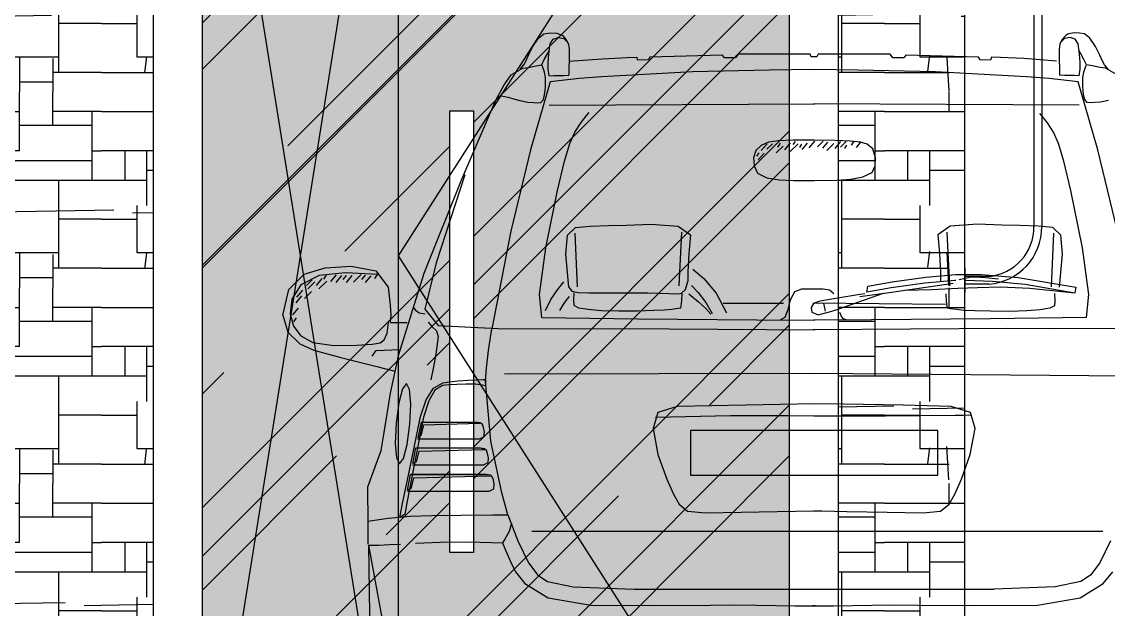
# Model space of a CAD drawing. Header units: millimetres. Extents: x -178 to 521, y -135 to 750.
# Drawn here: x 0.638 to 2.859, y 736.544 to 737.744 of the extents above; entities that cross this region are included whole.
import ezdxf

# ---------------------------------------------------------------- set-up
doc = ezdxf.new("R2010")
doc.units = ezdxf.units.MM
doc.header["$LTSCALE"] = 20
doc.header["$MEASUREMENT"] = 0
doc.linetypes.add('HIDDEN2', pattern=[0.1875, 0.125, -0.0625])
doc.layers.get('0').update_dxf_attribs({"linetype": 'CONTINUOUS'})
for name, color, linetype in [('alfa_145_colori', 7, 'CONTINUOUS'), ('COTA', 7, 'CONTINUOUS'), ('V2', 11, 'CONTINUOUS')]:
    doc.layers.add(name, color=color, linetype=linetype)

# ---------------------------------------------------------------- blocks, each defined once
blk = doc.blocks.new('Austin Mini arrière')
at = {"color": 250, "linetype": 'Continuous', "flags": 128}
for points in [[(0.1176778735336814, -28.82869577823472), (0.1289281590022586, -28.82006065732158)], [(0.1289281590022586, -28.82006065732158), (0.1413565380087096, -28.8180650074773)], [(0.1413565380087096, -28.8180650074773), (0.1551889810743763, -28.81818180124397)], [(0.1551889810743763, -28.81818180124397), (0.1669115195527286, -28.82321916670999)], [(0.1669115195527286, -28.82321916670999), (0.1746884602857666, -28.83178065679859)], [(1.195585217834592, -28.82321916670999), (1.187808277101555, -28.83178065679859)], [(1.197453917928884, -28.82177447871773), (1.195585217834592, -28.82321916670999)], [(1.199500347644959, -28.82058115121636), (1.197453917928884, -28.82177447871773)], [(1.201701656044394, -28.81962141123331), (1.199500347644959, -28.82058115121636)], [(1.212426369607998, -28.8177146262221), (1.201701656044394, -28.81962141123331)], [(1.223674116082735, -28.81836460886821), (1.212426369607998, -28.8177146262221)], [(1.233560961395584, -28.82006065732158), (1.223674116082735, -28.81836460886821)], [(1.244816324859572, -28.82869577823472), (1.233560961395584, -28.82006065732158)], [(0.09727959020891497, -28.86331497083434), (0.1064250490708094, -28.84553693002336)], [(0.1064250490708094, -28.84553693002336), (0.1176778735336814, -28.82869577823472)], [(0.1394827599262829, -28.85546186026768), (0.1419430457835791, -28.84022027513261)], [(0.1419430457835791, -28.84022027513261), (0.1479198392812453, -28.83060764124885)], [(0.1479198392812453, -28.83060764124885), (0.1582002287761828, -28.8275989325336)], [(0.1582002287761828, -28.8275989325336), (0.1696485558254484, -28.82904615951971)], [(0.1696485558254484, -28.82904615951971), (0.1785172642794226, -28.83799357679364)], [(0.1746884602857666, -28.83178065679859), (0.1791824808817513, -28.84104290941237)], [(0.1791824808817513, -28.84104290941237), (0.1806271688590062, -28.85170922611492)], [(1.18331679549941, -28.84104290941237), (1.181869568520584, -28.85170922611492)], [(1.187808277101555, -28.83178065679859), (1.18331679549941, -28.84104290941237)], [(1.192848181561645, -28.82904615951971), (1.183979473115174, -28.83799357679364)], [(1.204296508618414, -28.8275989325336), (1.192848181561645, -28.82904615951971)], [(1.214576898113352, -28.83060764124885), (1.204296508618414, -28.8275989325336)], [(1.220553691611018, -28.84022027513261), (1.214576898113352, -28.83060764124885)], [(1.223011438466971, -28.85546186026768), (1.220553691611018, -28.84022027513261)], [(1.256071688316284, -28.84553693002336), (1.244816324859572, -28.82869577823472)], [(1.265217147185682, -28.86331497083434), (1.256071688316284, -28.84553693002336)], [(0.09196547431973734, -28.87538789059018), (0.09727959020891497, -28.86331497083434)], [(0.1297482542879482, -28.87214305536254), (0.1368980633280774, -28.85905707673551)], [(0.1368980633280774, -28.85905707673551), (0.1405339037289526, -28.85276798689206)], [(0.1375277340150536, -28.87933856631589), (0.1384239991418657, -28.86859354078588)], [(0.1384239991418657, -28.86859354078588), (0.1394827599262829, -28.85546186026768)], [(0.1806271688590062, -28.85170922611492), (0.1803529574374227, -28.8705434887092)], [(0.2480628678062988, -28.87067297744552), (0.2989163924305434, -28.86818476265485)], [(0.2989163924305434, -28.86818476265485), (0.3188424227528106, -28.86753224101467)], [(0.3209523273401249, -28.87385941578232), (0.3188424227528106, -28.86753224101467)], [(0.3452124215948391, -28.86753224101467), (0.3420539121986952, -28.87281081096621)], [(0.4939721204293495, -28.86331497083434), (0.3452124215948391, -28.86753224101467)], [(0.4982020855793383, -28.86859354078588), (0.4939721204293495, -28.86331497083434)], [(0.5203522752469656, -28.86859354078588), (0.4982020855793383, -28.86859354078588)], [(0.5256308452060114, -28.86120506624702), (0.5203522752469656, -28.86859354078588)], [(0.6733317832558772, -28.86120506624702), (0.5256308452060114, -28.86120506624702)], [(0.6754416878354608, -28.86648363621335), (0.6733317832558772, -28.86120506624702)], [(0.6870474325621547, -28.86648363621335), (0.6754416878354608, -28.86648363621335)], [(0.689164954131444, -28.86120506624702), (0.6870474325621547, -28.86648363621335)], [(0.8368658921813097, -28.86120506624702), (0.689164954131444, -28.86120506624702)], [(0.8421444621401282, -28.86859354078588), (0.8368658921813097, -28.86120506624702)], [(0.8642971908015955, -28.86859354078588), (0.8421444621401282, -28.86859354078588)], [(0.8685144609821567, -28.86331497083434), (0.8642971908015955, -28.86859354078588)], [(1.017276698810507, -28.86753224101467), (0.8685144609821567, -28.86331497083434)], [(1.020445364182239, -28.87281081096621), (1.017276698810507, -28.86753224101467)], [(1.043654314634283, -28.86753224101467), (1.041546949041036, -28.87385941578232)], [(1.061988395285185, -28.86813144376693), (1.043654314634283, -28.86753224101467)], [(1.109891608084796, -28.87052571575141), (1.061988395285185, -28.86813144376693)], [(1.181869568520584, -28.85170922611492), (1.182141240963107, -28.8705434887092)], [(1.225591057077269, -28.85905707673551), (1.221955216676394, -28.85276798689206)], [(1.22406258226964, -28.86859354078588), (1.223011438466971, -28.85546186026768)], [(1.2249664643782, -28.87933856631589), (1.22406258226964, -28.86859354078588)], [(1.232745944105078, -28.87214305536254), (1.225591057077269, -28.85905707673551)], [(1.270531263067584, -28.87538789059018), (1.265217147185682, -28.86331497083434)], [(0.06220845655887963, -28.90355041968537), (0.08558498066394016, -28.89024354849512)], [(0.08039527552317516, -28.8918024912452), (0.08782437398007126, -28.88324100115661)], [(0.08558498066394016, -28.89024354849512), (0.0967133943856755, -28.88828598358982)], [(0.08782437398007126, -28.88324100115661), (0.09196547431973734, -28.87538789059018)], [(0.0967133943856755, -28.88828598358982), (0.112965499397875, -28.88530266484391)], [(0.112965499397875, -28.88530266484391), (0.1247083498278574, -28.88335779490849)], [(0.1247083498278574, -28.88335779490849), (0.1297482542879482, -28.87214305536254)], [(0.1253735664376894, -28.88484310678901), (0.1247083498278574, -28.88335779490849)], [(0.1272092596034202, -28.88961387783043), (0.1253735664376894, -28.88484310678901)], [(0.1299869197869032, -28.89812966601285), (0.1272092596034202, -28.88961387783043)], [(0.1375658189317495, -28.89195990891513), (0.1375277340150536, -28.87933856631589)], [(0.1394827599262829, -28.90551814055171), (0.1375658189317495, -28.89195990891513)], [(0.1796572728928698, -28.87580936370587), (0.2480628678062988, -28.87067297744552)], [(0.1803529574374227, -28.8705434887092), (0.1798426195036757, -28.89336143398027)], [(0.3420539121986952, -28.87281081096621), (0.3209523273401249, -28.87385941578232)], [(1.041546949041036, -28.87385941578232), (1.020445364182239, -28.87281081096621)], [(1.176712870308608, -28.87560878312384), (1.109891608084796, -28.87052571575141)], [(1.182141240963107, -28.8705434887092), (1.182649039895511, -28.89336143398027)], [(1.223013977468314, -28.90551814055171), (1.224930918455344, -28.89195990891513)], [(1.224930918455344, -28.89195990891513), (1.2249664643782, -28.87933856631589)], [(1.232509817600418, -28.89812966601285), (1.235287477791404, -28.88961387783043)], [(1.237788387559236, -28.88335779490849), (1.232745944105078, -28.87214305536254)], [(1.235287477791404, -28.88961387783043), (1.237123170949404, -28.88484310678901)], [(1.237123170949404, -28.88484310678901), (1.237788387559236, -28.88335779490849)], [(1.249523621007471, -28.88530266484391), (1.237788387559236, -28.88335779490849)], [(1.265773187018327, -28.88828598358982), (1.249523621007471, -28.88530266484391)], [(1.276901600747339, -28.89024354849512), (1.265773187018327, -28.88828598358982)], [(1.274674902400863, -28.88324100115661), (1.270531263067584, -28.87538789059018)], [(1.282101461863919, -28.8918024912452), (1.274674902400863, -28.88324100115661)], [(1.300283202840307, -28.90355041968537), (1.276901600747339, -28.89024354849512)], [(0.04795707937158689, -28.92429654526377), (0.06220845655887963, -28.90355041968537)], [(0.1319368677102251, -28.90883406762482), (0.1299869197869032, -28.89812966601285)], [(0.1322517030500752, -28.91907129420015), (0.1319368677102251, -28.90883406762482)], [(0.1394827599262829, -28.90551814055171), (0.1494051511692636, -28.90524392913012)], [(0.1494051511692636, -28.90524392913012), (0.168940176311013, -28.90473359119615)], [(0.2009873672743527, -28.91129943147003), (0.1595662079187026, -28.91590770682383)], [(0.168940176311013, -28.90473359119615), (0.1795684080820923, -28.90445937977456)], [(0.1798426195036757, -28.89336143398027), (0.1795684080820923, -28.90445937977456)], [(0.2470904328385917, -28.90762804513879), (0.2009873672743527, -28.91129943147003)], [(0.4323913432401572, -28.89723340087876), (0.2470904328385917, -28.90762804513879)], [(0.5893240659763581, -28.89410535943257), (0.4323913432401572, -28.89723340087876)], [(0.6796691139993403, -28.89285363505537), (0.5893240659763581, -28.89410535943257)], [(0.7708317183066686, -28.89410535943257), (0.6796691139993403, -28.89285363505537)], [(0.9292802208808428, -28.89723340087876), (0.7708317183066686, -28.89410535943257)], [(1.115396148572687, -28.90762804513879), (0.9292802208808428, -28.89723340087876)], [(1.161506831118674, -28.91129943147003), (1.115396148572687, -28.90762804513879)], [(1.202930529475895, -28.91590770682383), (1.161506831118674, -28.91129943147003)], [(1.182649039895511, -28.89336143398027), (1.182920712323254, -28.90445937977456)], [(1.193548944094333, -28.90473359119615), (1.182920712323254, -28.90445937977456)], [(1.213086508229923, -28.90524392913012), (1.193548944094333, -28.90473359119615)], [(1.223013977468314, -28.90551814055171), (1.213086508229923, -28.90524392913012)], [(1.230245034337246, -28.91907129420015), (1.230554791688961, -28.90883406762482)], [(1.230554791688961, -28.90883406762482), (1.232509817600418, -28.89812966601285)], [(0.03080617024623855, -28.95562773973843), (0.04795707937158689, -28.92429654526377)], [(0.1415926645135972, -28.918172490087), (0.1278770152070923, -28.96460562496959)], [(0.1303753859810843, -28.94416417871044), (0.1317032801994049, -28.93544780994598)], [(0.1317032801994049, -28.93544780994598), (0.1320968243739902, -28.92766833023389)], [(0.1320968243739902, -28.92766833023389), (0.1322517030500752, -28.91907129420015)], [(0.1595662079187026, -28.91590770682383), (0.1415926645135972, -28.918172490087)], [(1.220904072873724, -28.918172490087), (1.202930529475895, -28.91590770682383)], [(1.234619722187505, -28.96460562496959), (1.220904072873724, -28.918172490087)], [(1.230399913013104, -28.92766833023389), (1.230245034337246, -28.91907129420015)], [(1.230790918193849, -28.93544780994598), (1.230399913013104, -28.92766833023389)], [(1.232116273418102, -28.94416417871044), (1.230790918193849, -28.93544780994598)], [(-0.03890192893847022, -29.11670156279907), (0.03080617024623855, -28.95562773973843)], [(0.04136077117026282, -28.94666254950671), (0.04878479163925142, -28.94756389259915)], [(0.04878479163925142, -28.94756389259915), (0.05503579656600444, -28.94893241074301)], [(0.05503579656600444, -28.94893241074301), (0.0645722606161474, -28.95193858046441)], [(0.0645722606161474, -28.95193858046441), (0.07977068283160982, -28.95600097195411)], [(0.07977068283160982, -28.95600097195411), (0.09614465957587193, -28.95912647442101)], [(0.09614465957587193, -28.95912647442101), (0.1078265741436883, -28.96037565980437)], [(0.1229132805878965, -28.96038073779228), (0.1278770152070923, -28.95404848503672)], [(0.1278770152070923, -28.95404848503672), (0.1303753859810843, -28.94416417871044)], [(1.234619722187505, -28.95404848503672), (1.232116273418102, -28.94416417871044)], [(1.239583456806701, -28.96038073779228), (1.234619722187505, -28.95404848503672)], [(1.266346999823314, -28.95912647442101), (1.254662546261658, -28.96037565980437)], [(1.28272097657508, -28.95600097195411), (1.266346999823314, -28.95912647442101)], [(0.1278770152070923, -28.96460562496959), (0.1012251879467261, -29.05705296059814)], [(0.1078265741436883, -28.96037565980437), (0.1156035148767263, -28.96108150033247)], [(0.1156035148767263, -28.96108150033247), (0.1229132805878965, -28.96038073779228)], [(0.1394827599262829, -28.96565422975591), (0.6828276233877535, -28.96265567703126)], [(0.2164904688465743, -28.98617438482775), (0.2214999053642135, -28.98016712341742)], [(1.223013977468314, -28.96565422975591), (0.6796691139993403, -28.96265567703126)], [(1.261271549440368, -29.05705296059814), (1.234619722187505, -28.96460562496959)], [(1.246890683516527, -28.96108150033247), (1.239583456806701, -28.96038073779228)], [(1.254662546261658, -28.96037565980437), (1.246890683516527, -28.96108150033247)], [(0.1922329135857002, -29.0205117490088), (0.2049786669260687, -29.0011442975203)], [(0.2049786669260687, -29.0011442975203), (0.2164904688465743, -28.98617438482775)], [(1.147123426200993, -28.98790597922626), (1.142504994864099, -28.98250807651421)], [(1.157909075649501, -29.0017511172543), (1.147123426200993, -28.98790597922626)], [(1.170263823801394, -29.0205117490088), (1.157909075649501, -29.0017511172543)], [(0.1817595604907059, -29.04368769253183), (0.1922329135857002, -29.0205117490088)], [(1.180737176896388, -29.04368769253183), (1.170263823801394, -29.0205117490088)], [(0.1710551588860074, -29.07998769960609), (0.1817595604907059, -29.04368769253183)], [(0.5732293786413596, -29.04768914816664), (0.5620146391029142, -29.05823867110276)], [(0.5848859032546319, -29.04421326444431), (0.5731811377413454, -29.05822851512694)], [(0.5881942133384985, -29.04135435641702), (0.5732293786413596, -29.04768914816664)], [(0.5961818906293832, -29.04417264052627), (0.5846167698209559, -29.05554733673598)], [(0.6082776613309182, -29.03838627163459), (0.5881942133384985, -29.04135435641702)], [(0.6119871325715724, -29.04323321249485), (0.6065079820304948, -29.05144939930115)], [(0.6384434572300837, -29.03729196492732), (0.6082776613309182, -29.03838627163459)], [(0.6323473309794156, -29.04247405307883), (0.6206425654661292, -29.05647914778542)], [(0.6484318623383718, -29.04417264052627), (0.6325275996023141, -29.05990679060774)], [(0.6424652248240239, -29.03943487642114), (0.6380169061264827, -29.04619114131602)], [(0.6810376321357001, -29.03713454725739), (0.6384434572300837, -29.03729196492732)], [(0.6554394876795744, -29.04490133199984), (0.6509911689897638, -29.051660135859)], [(0.6671442532003642, -29.04323321249485), (0.6558685777845188, -29.05579869721187)], [(0.6821776407491473, -29.03875442586236), (0.6704627192527699, -29.052769676545)], [(0.7241319889919726, -29.03749508448841), (0.6810376321357001, -29.03713454725739)], [(0.6997119380734933, -29.03900578632347), (0.6881569732406536, -29.05039063852401)], [(0.7086771283199926, -29.040803394565), (0.6985820854358611, -29.05362785674011)], [(0.721323860866038, -29.04387303915014), (0.707138497536322, -29.05789844580836)], [(0.7351283749905964, -29.03975478977846), (0.7234210704761939, -29.05377004046109)], [(0.7552676808650052, -29.03879504976562), (0.7241319889919726, -29.03749508448841)], [(0.7464116673884167, -29.03971416584541), (0.734856702555577, -29.05109901804595)], [(0.7476811647306807, -29.0469528397111), (0.7432252290588952, -29.05370910457641)], [(0.7759909555199886, -29.04135435641702), (0.7552676808650052, -29.03879504976562)], [(0.7622169093303786, -29.038774737829), (0.7567479147726193, -29.0469909246353)], [(0.7755313974800959, -29.04182407044773), (0.767233962837496, -29.05173884470123)], [(0.7895339531855701, -29.04532280513031), (0.7759909555199886, -29.04135435641702)], [(0.801462150241365, -29.05458759673793), (0.7895339531855701, -29.04532280513031)], [(1.191441578501086, -29.07998769960609), (1.180737176896388, -29.04368769253183)], [(0.1012251879467261, -29.05705296059814), (0.06097704414081484, -29.22312606420083)], [(0.5620146391029142, -29.05823867110276), (0.5575967883403212, -29.07301054220711)], [(0.5679228797414329, -29.06299420816545), (0.563464405068304, -29.06975301202461)], [(0.5788304009220031, -29.06335474539647), (0.5671230964148766, -29.07736999607887)], [(0.597621500618958, -29.05142908734952), (0.5817172378904036, -29.06716323743099)], [(0.6177938134221552, -29.04903989333793), (0.6036084500999426, -29.06305514403535)], [(0.806588380518166, -29.07301054220711), (0.801462150241365, -29.05458759673793)], [(1.301519693246279, -29.22312606420083), (1.261271549440368, -29.05705296059814)], [(0.1563670746045194, -29.1397353226309), (0.1710551588860074, -29.07998769960609)], [(0.5575967883403212, -29.07301054220711), (0.5584118056383307, -29.08965873038046)], [(0.5584118056383307, -29.08965873038046), (0.5651477585445139, -29.10409799317263)], [(0.7995985281420293, -29.10300368645035), (0.8059714048083482, -29.08927788118304)], [(0.8059714048083482, -29.08927788118304), (0.806588380518166, -29.07301054220711)], [(1.206129662782574, -29.1397353226309), (1.191441578501086, -29.07998769960609)], [(-0.03248842835411203, -29.10755864293124), (-0.0912636164114371, -29.28730677195195)], [(0.5651477585445139, -29.10409799317263), (0.5842460765991166, -29.11371570505908)], [(0.5842460765991166, -29.11371570505908), (0.6103672539590992, -29.11800914508804)], [(0.7559989113324139, -29.1169122993867), (0.7806880956920725, -29.11222531519066)], [(0.7806880956920725, -29.11222531519066), (0.7995985281420293, -29.10300368645035)], [(-0.1161127574348608, -29.30872319215787), (-0.03890192893847022, -29.11670156279907)], [(0.6103672539590992, -29.11800914508804), (0.6397104155860109, -29.11935735126549)], [(0.6397104155860109, -29.11935735126549), (0.6810376321357001, -29.11943352109888)], [(0.6810376321357001, -29.11943352109888), (0.7274529940457217, -29.11897396305899)], [(0.7274529940457217, -29.11897396305899), (0.7559989113324139, -29.1169122993867)], [(0.1326833321488596, -29.25696578541779), (0.1563670746045194, -29.1397353226309)], [(1.229813405238234, -29.25696578541779), (1.206129662782574, -29.1397353226309)], [(0.06097704414081484, -29.22312606420083), (0.02236909089877948, -29.42249300518615)], [(0.1773087027993245, -29.23074812627279), (0.1932916743703448, -29.21570458272568)], [(0.1932916743703448, -29.21570458272568), (0.2231832588479268, -29.21269079602253)], [(0.2231832588479268, -29.21269079602253), (0.2608111601405074, -29.21132227790845)], [(0.2608111601405074, -29.21132227790845), (0.297740837886737, -29.21042601277414)], [(0.297740837886737, -29.21042601277414), (0.3473629500926894, -29.20882136811811)], [(0.3473629500926894, -29.20882136811811), (0.4035559805531523, -29.21237596068268)], [(0.4035559805531523, -29.21237596068268), (0.4285676172416846, -29.23046883684829)], [(0.4099466301920405, -29.22520042285778), (0.4043481468977337, -29.33435688254436)], [(0.9589356788462613, -29.21237596068268), (0.9339291201529125, -29.23046883684829)], [(0.952550107202784, -29.22520042285778), (0.9581384345135451, -29.33435688254436)], [(1.015126170312657, -29.20882136811811), (0.9589356788462613, -29.21237596068268)], [(1.064755899500357, -29.21042601277414), (1.015126170312657, -29.20882136811811)], [(1.101680499258906, -29.21132227790845), (1.064755899500357, -29.21042601277414)], [(1.1393109395451, -29.21269079602253), (1.101680499258906, -29.21132227790845)], [(1.169205063016749, -29.21570458272568), (1.1393109395451, -29.21269079602253)], [(1.185188034580266, -29.23074812627279), (1.169205063016749, -29.21570458272568)], [(0.1737515712481912, -29.269937509272), (0.1773087027993245, -29.23074812627279)], [(0.1919028442748516, -29.22672128066866), (0.1970214575701323, -29.33655819094379)], [(0.4285676172416846, -29.23046883684829), (0.4251222014395228, -29.2683633325732)], [(0.9339291201529125, -29.23046883684829), (0.9373694579596634, -29.2683633325732)], [(1.170583737136427, -29.22672128066866), (1.165477818811029, -29.33655819094379)], [(1.188742627152338, -29.269937509272), (1.185188034580266, -29.23074812627279)], [(0.1195516516158808, -29.35239136180435), (0.1326833321488596, -29.25696578541779)], [(0.1795684080820923, -29.33702790494449), (0.1737515712481912, -29.269937509272)], [(0.4251222014395228, -29.2683633325732), (0.4229183540535235, -29.30568655450902)], [(0.9373694579596634, -29.2683633325732), (0.9395783833335702, -29.30568655450902)], [(1.182920712323254, -29.33702790494449), (1.188742627152338, -29.269937509272)], [(1.242942546777373, -29.35239136180435), (1.229813405238234, -29.25696578541779)], [(-0.0912636164114371, -29.28730677195195), (-0.1143963970223592, -29.38218392548056)], [(-0.3924264714555772, -29.34170219417088), (-0.3610876600066728, -29.31090926659358)], [(-0.3306349577085381, -29.31348634618776), (-0.367645883291301, -29.33280809577009)], [(-0.3610876600066728, -29.31090926659358), (-0.318026310086692, -29.29746275070598)], [(-0.2765797607764977, -29.30792086982974), (-0.3306349577085381, -29.31348634618776)], [(-0.3160357382526069, -29.31251645021389), (-0.3215047328103662, -29.32073263704997)], [(-0.318026310086692, -29.29746275070598), (-0.265001944998188, -29.29414174565973)], [(-0.295665383853942, -29.31175729081288), (-0.3073701493747318, -29.32577254149528)], [(-0.284689309821955, -29.31355743804825), (-0.2963940753350141, -29.32755999374599)], [(-0.2752239376172962, -29.31320705676326), (-0.2823991366042389, -29.32167206506661)], [(-0.2097788105115921, -29.31133581769718), (-0.2765797607764977, -29.30792086982974)], [(-0.2636080369147873, -29.31351681412998), (-0.2753128024280738, -29.32752190883657)], [(-0.265001944998188, -29.29414174565973), (-0.2143236110091618, -29.30394988213739)], [(-0.2446950654707631, -29.31106668426351), (-0.2605993282068209, -29.32680083432997)], [(-0.2362275181883557, -29.31285667550806), (-0.2440958627262386, -29.32132422280547)], [(-0.2246116174785708, -29.31384688344833), (-0.2363189219932007, -29.32785959512212)], [(-0.2121781604917157, -29.31115808806062), (-0.2176547720312225, -29.31937427486714)], [(-0.2143236110091618, -29.30394988213739), (-0.189317052315813, -29.33755601583603)], [(-0.1675350168686816, -29.47472266493601), (-0.1161127574348608, -29.30872319215787)], [(0.4229183540535235, -29.30568655450902), (0.4232915862692028, -29.3254221602253)], [(0.4331174957196584, -29.30049177135807), (0.4560420787668011, -29.31928541006387)], [(0.9092043898703981, -29.31674387638505), (0.9703636939363935, -29.31159733414889)], [(0.9395783833335702, -29.30568655450902), (0.9392076901119584, -29.3254221602253)], [(0.9703636939363935, -29.31159733414889), (1.023245875326426, -29.31133073970928)], [(1.023245875326426, -29.31133073970928), (1.098263012412405, -29.31751065278281)], [(-0.367645883291301, -29.33280809577009), (-0.3860434388134433, -29.36198622274533)], [(-0.3448152430503466, -29.32234235966435), (-0.3563803638587739, -29.33371705588907)], [(-0.3395976089611974, -29.32652154492048), (-0.3537804332968459, -29.34054441258486)], [(-0.3250034674931737, -29.31961294037337), (-0.3367082330064601, -29.33362819105578)], [(-0.3151064661895031, -29.32507177895532), (-0.3310208849013758, -29.34080592905157)], [(0.1564864073577485, -29.34263146622648), (0.1697120306966884, -29.3265317008963)], [(0.4186401480032931, -29.34230647491104), (0.4232915862692028, -29.3254221602253)], [(0.4305175651577304, -29.33376783576814), (0.4444541070051731, -29.34832389232675)], [(0.4560420787668011, -29.31928541006387), (0.480865829843184, -29.34943089401891)], [(0.7889956863179908, -29.34713310381944), (0.7909151662990883, -29.33494846829963)], [(0.7909151662990883, -29.33494846829963), (0.8406210653279107, -29.32640729017767)], [(0.9188576476797028, -29.33652518399249), (0.8296957711822746, -29.34927093735492)], [(0.907297604859183, -29.32892851188986), (0.8387092023287881, -29.33859446466154)], [(0.8406210653279107, -29.32640729017767), (0.9092043898703981, -29.31674387638505)], [(0.9684645259146567, -29.3237819696687), (0.907297604859183, -29.32892851188986)], [(0.9655954619188254, -29.32987047891534), (0.9188576476797028, -29.33652518399249)], [(0.9691576714653696, -29.32376419669613), (0.9684645259146567, -29.3237819696687)], [(0.9698609729918974, -29.32375150171147), (0.9691576714653696, -29.32376419669613)], [(0.9705744305017436, -29.32374134573566), (0.9698609729918974, -29.32375150171147)], [(1.002822202047115, -29.31666516754258), (0.9774220991791811, -29.3222128709278)], [(1.046122217473327, -29.32571922260736), (0.9915769945664454, -29.32395208230828)], [(1.011025693891257, -29.31704347774617), (1.002822202047115, -29.31666516754258)], [(1.031533153985707, -29.31832313108676), (1.011025693891257, -29.31704347774617)], [(1.058190059226478, -29.32073263704997), (1.031533153985707, -29.31832313108676)], [(1.112783523040877, -29.33211241123281), (1.046122217473327, -29.32571922260736)], [(1.098263012412405, -29.31751065278281), (1.216046976037648, -29.33755601583603)], [(1.214137652025089, -29.34974065135584), (1.112783523040877, -29.33211241123281)], [(-0.4045425541162455, -29.39453359566683), (-0.3924264714555772, -29.34170219417088)], [(-0.3665769665310687, -29.3552198019042), (-0.3782817320441278, -29.36923505258683)], [(-0.364797131254603, -29.34353534834254), (-0.3765018967678895, -29.35754806003111)], [(-0.3464351216628199, -29.34634347646097), (-0.3606179459909651, -29.36035872714361)], [(-0.189317052315813, -29.33755601583603), (-0.1855568011738011, -29.37395758269822)], [(0.1247083498278574, -29.39928151573277), (0.1195516516158808, -29.35239136180435)], [(0.1432404720669513, -29.36219949829702), (0.1564864073577485, -29.34263146622648)], [(0.1745792835083524, -29.36461408223336), (0.1812873074811581, -29.35648929923919)], [(0.1795684080820923, -29.33702790494449), (0.1857838670784862, -29.34520092885369)], [(0.1857838670784862, -29.34520092885369), (0.1990323413631234, -29.34821217654799)], [(0.1901230089986132, -29.34865142263625), (0.1890693262018761, -29.36384984484444)], [(0.1990323413631234, -29.34821217654799), (0.2207204339967905, -29.34864126666044)], [(0.2207204339967905, -29.34864126666044), (0.3409926124202105, -29.34864126666044)], [(0.3409926124202105, -29.34864126666044), (0.4053485108065491, -29.35074101527194)], [(0.4053485108065491, -29.35074101527194), (0.4099999490799622, -29.34933695119771)], [(0.4099999490799622, -29.34933695119771), (0.4186401480032931, -29.34230647491104)], [(0.4108632072702552, -29.3643931896997), (0.4116858415500122, -29.34970256644642)], [(0.4247895931421102, -29.3511802613602), (0.4446496095992973, -29.36729779963316)], [(0.4444541070051731, -29.34832389232675), (0.4596931531313988, -29.36824230565249)], [(0.480865829843184, -29.34943089401891), (0.5023584198902302, -29.38963587491271)], [(0.6412998262560325, -29.34689697730705), (0.6325682235203534, -29.36367719321079)], [(0.6554953455615635, -29.34150415258291), (0.6412998262560325, -29.34689697730705)], [(0.6797097379173795, -29.34112584237933), (0.6554953455615635, -29.34150415258291)], [(0.6996002223097424, -29.3412147071826), (0.6797097379173795, -29.34112584237933)], [(0.712795377706458, -29.34349218541566), (0.6996002223097424, -29.3412147071826)], [(0.7746808342596854, -29.35221109318896), (0.701179477003949, -29.36438557273273)], [(0.7214533495950821, -29.35097206378141), (0.712795377706458, -29.34349218541566)], [(0.8224139344119852, -29.35017228044735), (0.7581748297848083, -29.37292675085469)], [(0.8296957711822746, -29.34927093735492), (0.7746808342596854, -29.35727892659743)], [(0.7851084854485055, -29.35064199446306), (0.7746808342596854, -29.35221109318896)], [(0.8387092023287881, -29.33859446466154), (0.7889956863179908, -29.34713310381944)], [(0.9210030981898729, -29.3427838059085), (0.8667346257059183, -29.34407361520989)], [(0.9748297855990007, -29.34017118036918), (0.9210030981898729, -29.3427838059085)], [(0.9516309911229985, -29.36562460214027), (0.9508108958370816, -29.35093143986315)], [(1.014915433747307, -29.33841673503998), (0.9748297855990007, -29.34017118036918)], [(1.062453031312986, -29.33755601583603), (1.014915433747307, -29.33841673503998)], [(1.121807110163205, -29.33989189094491), (1.062453031312986, -29.33755601583603)], [(1.214137652025089, -29.34974065135584), (1.121807110163205, -29.33989189094491)], [(1.172373728388481, -29.349872679086), (1.173427411185218, -29.36507871827617)], [(1.216046976037648, -29.33755601583603), (1.214137652025089, -29.34974065135584)], [(1.237788387559236, -29.39928151573277), (1.242942546777373, -29.35239136180435)], [(-0.3860434388134433, -29.36198622274533), (-0.389956029622466, -29.39159597881208)], [(-0.3735033440359654, -29.37983027742889), (-0.3852081095565278, -29.39383537212071)], [(-0.1855568011738011, -29.37395758269822), (-0.1836855620852145, -29.39472402027305)], [(-0.1390576524409095, -29.37712117007477), (-0.1336622887227019, -29.38446902072515)], [(0.1320358885043209, -29.38469753022578), (0.1432404720669513, -29.36219949829702)], [(0.1615542407587203, -29.38470768621637), (0.1675234172746389, -29.3744907715779)], [(0.1675234172746389, -29.3744907715779), (0.1745792835083524, -29.36461408223336)], [(0.1890693262018761, -29.36384984484444), (0.1901255479926807, -29.37389156882564)], [(0.1901255479926807, -29.37389156882564), (0.1996188491379929, -29.37924123063767)], [(0.1996188491379929, -29.37924123063767), (0.2190777044386198, -29.3822905632564)], [(0.3900739187574676, -29.38190209709201), (0.403045642619178, -29.38010194985664)], [(0.403045642619178, -29.38010194985664), (0.4085171761782806, -29.37924123063767)], [(0.4085171761782806, -29.37924123063767), (0.4093372714566943, -29.37509759131167)], [(0.4093372714566943, -29.37509759131167), (0.4108632072702552, -29.3643931896997)], [(0.4446496095992973, -29.36729779963316), (0.4596728411722655, -29.38098298099722)], [(0.4596728411722655, -29.38098298099722), (0.4702832999782789, -29.39249478292523)], [(0.4596931531313988, -29.36824230565249), (0.4725810901702392, -29.39123544156605)], [(0.4950334202078341, -29.36973269555092), (0.6189033541079301, -29.36973269555092)], [(0.6325682235203534, -29.36367719321079), (0.6265203381696995, -29.38505806748636)], [(0.6802480047849588, -29.3709311010402), (0.6749313499092171, -29.3787105807523)], [(0.6749313499092171, -29.3787105807523), (0.6767365751322689, -29.38846793735088)], [(0.9500212684936162, -29.37292167286678), (0.6786103532146956, -29.36973269555092)], [(0.6907645207845565, -29.36640661250176), (0.6802480047849588, -29.3709311010402)], [(0.701179477003949, -29.36438557273273), (0.6907645207845565, -29.36640661250176)], [(0.7007021460062663, -29.37022272151826), (0.704038385023738, -29.38596702757555)], [(0.7581748297848083, -29.37292675085469), (0.7278744671614152, -29.38326553723296)], [(0.953151848941376, -29.37633662073422), (0.9516309911229985, -29.36562460214027)], [(0.9539694052329981, -29.38048026006), (0.953151848941376, -29.37633662073422)], [(0.9594409387921008, -29.38133844027011), (0.9539694052329981, -29.38048026006)], [(1.162877888256604, -29.38048026006), (1.14341903295575, -29.38352451469082)], [(1.172373728388481, -29.37512298126622), (1.162877888256604, -29.38048026006)], [(1.173427411185218, -29.36507871827617), (1.172373728388481, -29.37512298126622)], [(-0.4045425541162455, -29.39453359566683), (-0.3942240797043848, -29.42907154041491)], [(-0.389956029622466, -29.39159597881208), (-0.382770674652205, -29.41721443520483)], [(-0.3775225726356108, -29.39997212228214), (-0.3829991841753451, -29.40818830910344)], [(-0.1836855620852145, -29.39472402027305), (-0.1850972431414117, -29.40859962622854)], [(-0.1336622887227019, -29.38446902072515), (-0.1261620984128182, -29.38947084026104)], [(-0.1261620984128182, -29.38947084026104), (-0.113736258407938, -29.3918955801732)], [(-0.1143963970223592, -29.38218392548056), (-0.08735610358259116, -29.41563518051812)], [(0.1247083498278574, -29.39928151573277), (0.3209853342689133, -29.40205409792107)], [(0.2190777044386198, -29.3822905632564), (0.2462754155408096, -29.38463913334972)], [(0.2462754155408096, -29.38463913334972), (0.2819076670111702, -29.38557856139614)], [(0.2819076670111702, -29.38557856139614), (0.3205156202532056, -29.38526372605629)], [(0.3205156202532056, -29.38526372605629), (0.3530299862459163, -29.38448171568002)], [(0.3209853342689133, -29.40205409792107), (0.5639214241141293, -29.40389486908948)], [(0.3530299862459163, -29.38448171568002), (0.3747587027903467, -29.38346865680906)], [(0.3747587027903467, -29.38346865680906), (0.3900739187574676, -29.38190209709201)], [(0.6210818115468886, -29.39899714832059), (0.6127564479631804, -29.40398119489892)], [(0.6265203381696995, -29.38505806748636), (0.6210818115468886, -29.39899714832059)], [(0.6767365751322689, -29.38846793735088), (0.6892258900086166, -29.39361701858088)], [(0.6892258900086166, -29.39361701858088), (0.7202727170633683, -29.38570805013246)], [(0.7278744671614152, -29.38326553723296), (0.7202727170633683, -29.38570805013246)], [(0.737258591537044, -29.39711321426985), (0.734087387171245, -29.3889858922666)], [(0.7412143452581734, -29.40221151559099), (0.737258591537044, -29.39711321426985)], [(0.7466731838401177, -29.40398119489892), (0.7412143452581734, -29.40221151559099)], [(1.041506325130273, -29.40205409792107), (0.7985753132804678, -29.40389486908948)], [(0.972417740649222, -29.38313350950257), (0.9594409387921008, -29.38133844027011)], [(0.9877380345969744, -29.38469753022578), (0.972417740649222, -29.38313350950257)], [(1.009464212154613, -29.38571058912653), (0.9877380345969744, -29.38469753022578)], [(1.041973500152141, -29.38649259947324), (1.009464212154613, -29.38571058912653)], [(1.237788387559236, -29.39928151573277), (1.041506325130273, -29.40205409792107)], [(1.080581453393949, -29.38680743482787), (1.041973500152141, -29.38649259947324)], [(1.116221321846512, -29.38586800679646), (1.080581453393949, -29.38680743482787)], [(1.14341903295575, -29.38352451469082), (1.116221321846512, -29.38586800679646)], [(-0.382770674652205, -29.41721443520483), (-0.3682323910661705, -29.43694750194204)], [(-0.1916097645123624, -29.43136171361762), (-0.1886366017347552, -29.40929784978944)], [(-0.1851277110761327, -29.40929784978944), (-0.1504425046266658, -29.40929784978944)], [(-0.1078889536390886, -29.4086884910616), (-0.09922336476871685, -29.41836206081503)], [(-0.09922336476871685, -29.41836206081503), (-0.09067203064866014, -29.42630657520859)], [(-0.08735610358259116, -29.41563518051812), (0.0347974699050031, -29.42196235528577)], [(0.01557220211519628, -29.46652932907519), (0.02236909089877948, -29.42249300518615)], [(0.0347974699050031, -29.42196235528577), (0.2019648802301948, -29.4226656568198)], [(0.2019648802301948, -29.4226656568198), (0.2861350931675464, -29.42196235528577)], [(0.2861350931675464, -29.42196235528577), (0.6828276233877535, -29.42407225987309)], [(0.5639214241141293, -29.40389486908948), (0.6828276233877535, -29.40456008568431)], [(0.7985753132804678, -29.40389486908948), (0.6796691139993403, -29.40456008568431)], [(1.076361644219775, -29.42196235528577), (0.6796691139993403, -29.42407225987309)], [(1.160531857164402, -29.4226656568198), (1.076361644219775, -29.42196235528577)], [(1.327696728495527, -29.42196235528577), (1.160531857164402, -29.4226656568198)], [(-0.3942240797043848, -29.42907154041491), (-0.3698395747087613, -29.45282891373263)], [(-0.3682323910661705, -29.43694750194204), (-0.3431445845437917, -29.45058444242109)], [(-0.205520916420495, -29.45098052559725), (-0.1976297209221354, -29.44474729363556)], [(-0.1976297209221354, -29.44474729363556), (-0.1916097645123624, -29.43136171361762)], [(-0.08749574829495366, -29.43802657468559), (-0.09174094741639571, -29.47394319355358)], [(-0.09067203064866014, -29.42630657520859), (-0.08749574829495366, -29.43802657468559)], [(-0.3698395747087613, -29.45282891373263), (-0.3412377995325766, -29.46627542959045)], [(-0.3431445845437917, -29.45058444242109), (-0.3004717008034401, -29.45624893957275)], [(-0.3412377995325766, -29.46627542959045), (-0.2861873166871316, -29.48096859186735)], [(-0.3004717008034401, -29.45624893957275), (-0.2538151344006234, -29.45605597597269)], [(-0.2538151344006234, -29.45605597597269), (-0.2219304390948889, -29.45398669530364)], [(-0.222402692104664, -29.47841182421003), (-0.213957995767954, -29.46680607949084)], [(-0.2219304390948889, -29.45398669530364), (-0.205520916420495, -29.45098052559725)], [(-0.213957995767954, -29.46680607949084), (-0.1654251122888706, -29.46469617488874)], [(0.01158598045161519, -29.50259574863112), (0.01557220211519628, -29.46652932907519)], [(-0.2861873166871316, -29.48096859186735), (-0.2126859594316226, -29.49941946627014)], [(-0.1843406227192315, -29.55372856266486), (-0.1675350168686816, -29.47472266493601)], [(-0.09174094741639571, -29.47394319355358), (-0.09684432674022325, -29.50017100868918)], [(-0.2126859594316226, -29.49941946627014), (-0.1759213163295623, -29.50848875529842)], [(-0.09684432674022325, -29.50017100868918), (-0.1023006263283275, -29.5267314321522)], [(0.009714741363255897, -29.52905207328236), (0.01158598045161519, -29.50259574863112)], [(0.04802055424282692, -29.51442746387188), (0.6796691139993403, -29.512698408497)], [(0.6796691139993403, -29.512698408497), (1.322923418475044, -29.51852540130672)], [(-0.1517120019689298, -29.53432810423983), (-0.1598824868765529, -29.54484462025466)], [(-0.1455498618604576, -29.54613442955606), (-0.1517120019689298, -29.53432810423983)], [(-0.09654218637025558, -29.54360051284421), (-0.0774819532396247, -29.53234007140709)], [(-0.0774819532396247, -29.53234007140709), (-0.06419285503694816, -29.53035457755364)], [(-0.04929657319872938, -29.5359809897961), (-0.06631037660578265, -29.53677061715435)], [(-0.06419285503694816, -29.53035457755364), (-0.04612536883293039, -29.52875247190623)], [(-0.03016017022720341, -29.53516851149216), (-0.04929657319872938, -29.5359809897961)], [(-0.04612536883293039, -29.52875247190623), (-0.02659034369140834, -29.52752105948066)], [(-0.01125989376033765, -29.53558744561401), (-0.03016017022720341, -29.53516851149216)], [(-0.02659034369140834, -29.52752105948066), (-0.008629495263461351, -29.52663748933124)], [(0.003712557918548853, -29.53746630169162), (-0.01125989376033765, -29.53558744561401)], [(-0.008629495263461351, -29.52663748933124), (0.004514880239399943, -29.52610937843947)], [(0.004514880239399943, -29.52610937843947), (0.009615720569160047, -29.52593164880314)], [(0.009615720569160047, -29.52593164880314), (0.00980360618153675, -29.53858599833866)], [(0.02027949827059849, -29.6516956727598), (0.009714741363255897, -29.52905207328236)], [(-0.1978607694391155, -29.63414614144945), (-0.1843406227192315, -29.55372856266486)], [(-0.1598824868765529, -29.54484462025466), (-0.1676264206808025, -29.57371806785086)], [(-0.1431048099743872, -29.57592953222611), (-0.1455498618604576, -29.54613442955606)], [(-0.1117329915964671, -29.56704305082208), (-0.09654218637025558, -29.54360051284421)], [(-0.09404381559626351, -29.54789395287317), (-0.1066245342847321, -29.56931799006107)], [(-0.07867020275308612, -29.5382381560773), (-0.09404381559626351, -29.54789395287317)], [(-0.06631037660578265, -29.53677061715435), (-0.07867020275308612, -29.5382381560773)], [(0.00980360618153675, -29.53858599833866), (0.003712557918548853, -29.53746630169162)], [(-0.1676264206808025, -29.57371806785086), (-0.1732934568265261, -29.61480661892433)], [(-0.1448948012337166, -29.61737608152153), (-0.1431048099743872, -29.57592953222611)], [(-0.1231026098109975, -29.60116206146331), (-0.1117329915964671, -29.56704305082208)], [(-0.1066245342847321, -29.56931799006107), (-0.1170242565326713, -29.60253057957739)], [(0.4011287016321479, -29.58074092717079), (0.361703192098263, -29.59328863891547)], [(0.6817688626108396, -29.57547251318029), (0.4011287016321479, -29.58074092717079)], [(0.741359067958216, -29.57637131730844), (0.6817688626108396, -29.57547251318029)], [(0.8630810123472532, -29.57844059797749), (0.741359067958216, -29.57637131730844)], [(0.9613578797791309, -29.58074092717079), (0.8630810123472532, -29.57844059797749)], [(1.000785928307083, -29.59328863891547), (0.9613578797791309, -29.58074092717079)], [(-0.1444885620819729, -29.70491807941421), (-0.1231026098109975, -29.60116206146331)], [(-0.1170242565326713, -29.60253057957739), (-0.1372346542525644, -29.70412845207075)], [(0.361703192098263, -29.59328863891547), (0.3522885997951892, -29.62623209501312)], [(0.3569781229852982, -29.60248233867738), (0.5100820417278431, -29.5990800858096)], [(0.5100820417278431, -29.5990800858096), (0.6313723570251444, -29.59910801474321)], [(0.6313723570251444, -29.59910801474321), (0.6807177188081699, -29.5997427634256)], [(0.6807177188081699, -29.5997427634256), (0.7219052906529999, -29.59993572701087)], [(0.7219052906529999, -29.59993572701087), (0.8273319671250068, -29.59989510310761)], [(0.8273319671250068, -29.59989510310761), (0.9698051151101357, -29.59868400263368)], [(0.9698051151101357, -29.59868400263368), (0.9761221338944654, -29.59866876865495)], [(0.9761221338944654, -29.59866876865495), (0.9858794904857735, -29.5985722868697)], [(0.9858794904857735, -29.5985722868697), (1.000902722066245, -29.59832346538765)], [(1.010208137599408, -29.62623209501312), (1.000785928307083, -29.59328863891547)], [(-0.1732934568265261, -29.61480661892433), (-0.1750885260739903, -29.65625316821952)], [(-0.150566915367575, -29.65846717157383), (-0.1448948012337166, -29.61737608152153)], [(-0.127870841843345, -29.64482515310711), (-0.1214725752227093, -29.61308771951026)], [(-0.00927693890822745, -29.61344825674128), (-0.1224323152130307, -29.61344825674128)], [(-0.1172756170012814, -29.61920415770528), (-0.1224043862721498, -29.64038699040789)], [(-0.1214725752227093, -29.61308771951026), (-0.006247918241127692, -29.61270687029783)], [(-0.002149980813795693, -29.61578667087379), (-0.1172756170012814, -29.61920415770528)], [(-0.001230864741513571, -29.61454256344855), (-0.00927693890822745, -29.61344825674128)], [(-0.006247918241127692, -29.61270687029783), (-0.002149980813795693, -29.61578667087379)], [(0.003065114281286085, -29.61798290125553), (-0.001230864741513571, -29.61454256344855)], [(0.005487315206879728, -29.6240028576653), (0.003065114281286085, -29.61798290125553)], [(0.007518510959231506, -29.63330319523307), (0.005487315206879728, -29.6240028576653)], [(-0.2034110118256773, -29.67095394746362), (-0.1978607694391155, -29.63414614144945)], [(-0.1292799838904681, -29.64721434713347), (-0.002949764147855305, -29.64721434713347)], [(-0.1224043862721498, -29.64038699040789), (-0.127870841843345, -29.64482515310711)], [(-0.002949764147855305, -29.64721434713347), (0.006271864569940888, -29.64283712027436)], [(0.006271864569940888, -29.64283712027436), (0.007518510959231506, -29.63330319523307)], [(0.3522885997951892, -29.62623209501312), (0.3620941972790082, -29.67887053290879)], [(0.9339291201529125, -29.63033003243295), (0.4285676172416846, -29.63033003243295)], [(0.4285676172416846, -29.63033003243295), (0.4285676172416846, -29.7210660856294)], [(0.9339291201529125, -29.7210660856294), (0.9339291201529125, -29.63033003243295)], [(1.000402540108086, -29.67887053290879), (1.010208137599408, -29.62623209501312)], [(-0.1750885260739903, -29.65625316821952), (-0.1726460131819874, -29.68604319290189)], [(-0.1583133881581613, -29.6873380801912), (-0.150566915367575, -29.65846717157383)], [(-0.139136361275872, -29.69743312307533), (-0.1327482506383273, -29.6656956894637)], [(-0.0008423985471051054, -29.66620602739768), (-0.1330783199494032, -29.66620602739768)], [(-0.1327482506383273, -29.6656956894637), (0.001947956613536306, -29.66634567209481)], [(0.007414412177455532, -29.66941531668017), (-0.126842548993876, -29.67283280352645)], [(0.007211292601356334, -29.66730033411996), (-0.0008423985471051054, -29.66620602739768)], [(0.001947956613536306, -29.66634567209481), (0.007414412177455532, -29.66941531668017)], [(0.01150981061072009, -29.67073813291786), (0.007211292601356334, -29.66730033411996)], [(0.04271913333080768, -29.75736101471576), (0.02027949827059849, -29.6516956727598)], [(-0.2308397714596264, -29.74480568597433), (-0.2034110118256773, -29.67095394746362)], [(-0.1726460131819874, -29.68604319290189), (-0.1664864120673553, -29.6978545962058)], [(-0.1664864120673553, -29.6978545962058), (-0.1583133881581613, -29.6873380801912)], [(-0.126842548993876, -29.67283280352645), (-0.131958623287586, -29.69401563622905)], [(0.01393201154381707, -29.67676316731554), (0.01150981061072009, -29.67073813291786)], [(0.01596320729616885, -29.68605842686561), (0.01393201154381707, -29.67676316731554)], [(0.01471148291874336, -29.69559489091576), (0.01596320729616885, -29.68605842686561)], [(0.3620941972790082, -29.67887053290879), (0.3801210595720352, -29.72934828632329)], [(0.9823756778150585, -29.72934828632329), (1.000402540108086, -29.67887053290879)], [(-0.1598799478827129, -29.77930808482206), (-0.1444885620819729, -29.70491807941421)], [(-0.1372346542525644, -29.70412845207075), (-0.1504577385976642, -29.77458301570159)], [(-0.1397558759797572, -29.69997211777486), (0.005487315206879728, -29.69997211777486)], [(-0.131958623287586, -29.69401563622905), (-0.139136361275872, -29.69743312307533)], [(0.005487315206879728, -29.69997211777486), (0.01471148291874336, -29.69559489091576)], [(-0.1500718113973232, -29.75175237546064), (-0.1436735447839634, -29.72001494184902)], [(0.01076334617208552, -29.72001494184902), (-0.1436735447839634, -29.72001494184902)], [(-0.1436735447839634, -29.72001494184902), (0.01891098013423864, -29.72048465586472)], [(-0.1377678431395122, -29.72715205591176), (-0.1428940734165405, -29.74833488861437)], [(0.02005098874018252, -29.72305411849193), (-0.1377678431395122, -29.72715205591176)], [(0.01881195933263946, -29.72110924854151), (0.01076334617208552, -29.72001494184902)], [(0.02311301634357399, -29.72454704735442), (0.01881195933263946, -29.72110924854151)], [(0.01891098013423864, -29.72048465586472), (0.02005098874018252, -29.72305411849193)], [(0.02553775627051103, -29.73056192577629), (0.02311301634357399, -29.72454704735442)], [(0.02756895201535947, -29.73986480232311), (0.02553775627051103, -29.73056192577629)], [(0.3801210595720352, -29.72934828632329), (0.3936919861857735, -29.75978321566363)], [(0.4285676172416846, -29.7210660856294), (0.9339291201529125, -29.7210660856294)], [(0.9688022122074802, -29.75978321566363), (0.9823756778150585, -29.72934828632329)], [(-0.2307889915655448, -29.761479264117), (-0.2308397714596264, -29.74480568597433)], [(-0.1501911441505523, -29.75378103221165), (0.01709052093973362, -29.75378103221165)], [(-0.1428940734165405, -29.74833488861437), (-0.1500718113973232, -29.75175237546064)], [(0.01709052093973362, -29.75378103221165), (0.02631722763793398, -29.74940380536732)], [(0.02631722763793398, -29.74940380536732), (0.02756895201535947, -29.73986480232311)], [(0.05507642048404371, -29.80230375971469), (0.04271913333080768, -29.75736101471576)], [(-0.2305680990246071, -29.80419277176834), (-0.2307889915655448, -29.761479264117)], [(-0.1657856495273915, -29.80778037125442), (-0.1598799478827129, -29.77930808482206)], [(-0.1504577385976642, -29.77458301570159), (-0.1552005806684189, -29.80094285856758)], [(0.3936919861857735, -29.75978321566363), (0.4053485108065491, -29.78015103105345)], [(0.4053485108065491, -29.78015103105345), (0.4227025395077693, -29.7948416543215)], [(0.9397916588852571, -29.7948416543215), (0.9571406095987971, -29.78015103105345)], [(0.9571406095987971, -29.78015103105345), (0.9688022122074802, -29.75978321566363)], [(-0.1552005806684189, -29.80094285856758), (-0.1657856495273915, -29.80778037125442)], [(-0.1000129921119548, -29.80336252049183), (-0.04058020442677268, -29.80308830907025)], [(-0.04058020442677268, -29.80308830907025), (0.02447899548586641, -29.80257797115128)], [(0.02447899548586641, -29.80257797115128), (0.05507642048404371, -29.80230375971469)], [(0.05507642048404371, -29.80230375971469), (0.07563212148601117, -29.85517578512891)], [(0.4227025395077693, -29.7948416543215), (0.4590431704927926, -29.79851811864064)], [(0.4590431704927926, -29.79851811864064), (0.5319580199736595, -29.79703534573919)], [(0.5319580199736595, -29.79703534573919), (0.6796691139993403, -29.79386668035995)], [(0.6796691139993403, -29.79386668035995), (0.6972110283054338, -29.79421706162994)], [(0.6972110283054338, -29.79421706162994), (0.748282906476776, -29.79527074441917)], [(0.748282906476776, -29.79527074441917), (0.8305387174211649, -29.79703534573919)], [(0.8305387174211649, -29.79703534573919), (0.9034535669018045, -29.79851811864064)], [(0.9034535669018045, -29.79851811864064), (0.9397916588852571, -29.7948416543215)], [(-0.2308397714596264, -29.81496826521102), (-0.1896572776024765, -29.80914635040422)], [(-0.2300704560677911, -29.86198790787599), (-0.2305680990246071, -29.80419277176834)], [(-0.1896572776024765, -29.80914635040422), (-0.144719610598953, -29.80496462615402)], [(-0.144719610598953, -29.80496462615402), (-0.1000129921119548, -29.80336252049183)], [(0.06246235603633643, -29.81918553539158), (0.05781345675699079, -29.83614601991071)], [(0.05781345675699079, -29.83614601991071), (0.04918087481540745, -29.8521696154075)], [(0.1040383940680716, -29.83554935616753), (1.270995899095157, -29.83554935616753)], [(-0.2297911666507968, -29.86455737050319), (-0.2085397810967731, -29.86401402563293)], [(-0.2297911666507968, -29.86455737050319), (-0.1916554664185366, -30.07213542030691)], [(-0.2297911666507968, -29.86455737050319), (-0.2283210887189977, -29.9582513525208)], [(-0.2085397810967731, -29.86401402563293), (-0.1867095047644067, -29.86311014351686)], [(-0.1867095047644067, -29.86311014351686), (-0.1640261262100591, -29.86198029089401)], [(-0.1338679472926412, -29.86044927709254), (-0.08258279356961218, -29.8584282373085)], [(-0.08258279356961218, -29.8584282373085), (-0.02378221556547366, -29.85770970181075)], [(-0.02378221556547366, -29.85770970181075), (0.04453197553583443, -29.85928133953071)], [(0.04918087481540745, -29.8521696154075), (0.04453197553583443, -29.85928133953071)], [(0.04453197553583443, -29.85928133953071), (0.04925704465630254, -29.87108258684403)], [(0.07563212148601117, -29.85517578512891), (0.09712471152555402, -29.90030641572521)], [(1.286864615901083, -29.85517578512891), (1.265374564855607, -29.90030641572521)], [(0.04925704465630254, -29.87108258684403), (0.05984211351527513, -29.89601297569625)], [(0.05984211351527513, -29.89601297569625), (0.0708994353837955, -29.91835612896394)], [(0.09712471152555402, -29.90030641572521), (0.116271270472895, -29.92574460350257)], [(1.265374564855607, -29.90030641572521), (1.246225466906695, -29.92574460350257)], [(0.0708994353837955, -29.91835612896394), (0.09020341200106152, -29.9427050880367)], [(0.116271270472895, -29.92574460350257), (0.1362353857195888, -29.93828723727434)], [(1.246225466906695, -29.92574460350257), (1.226256273679597, -29.93828723727434)], [(1.272290786384689, -29.9427050880367), (1.291587146027483, -29.91835612896394)], [(-0.2283210887189977, -29.9582513525208), (-0.2255764354643031, -30.14750547764966)], [(0.09020341200106152, -29.9427050880367), (0.1374084012618244, -29.97174103130574)], [(0.1362353857195888, -29.93828723727434), (0.1887951147730167, -29.94942580698667)], [(0.1887951147730167, -29.94942580698667), (0.3135638527939921, -29.95423212391366)], [(0.3135638527939921, -29.95423212391366), (1.048932884593102, -29.95423212391366)], [(1.173699083612734, -29.94942580698667), (1.048932884593102, -29.95423212391366)], [(1.226256273679597, -29.93828723727434), (1.173699083612734, -29.94942580698667)], [(1.225088336117766, -29.97174103130574), (1.272290786384689, -29.9427050880367)], [(0.1374084012618244, -29.97174103130574), (0.2249402431711918, -29.98693945349892)], [(1.137559033217473, -29.98693945349892), (1.225088336117766, -29.97174103130574)], [(0.2249402431711918, -29.98693945349892), (0.3515065894261955, -29.98760213111491)], [(0.3515065894261955, -29.98760213111491), (0.4694022688226926, -29.9866246181593)], [(0.4694022688226926, -29.9866246181593), (0.5214110360313828, -29.985880692707)], [(0.5214110360313828, -29.985880692707), (0.5635354969212916, -29.9866627030835)], [(0.5635354969212916, -29.9866627030835), (0.6417644622838328, -29.98791696645453)], [(0.6417644622838328, -29.98791696645453), (0.6838863841723981, -29.98799821429084)], [(0.6786103532146956, -29.98799821429084), (0.720732275103261, -29.98791696645453)], [(0.6838863841723981, -29.98799821429084), (0.6786103532146956, -29.98799821429084)], [(0.720732275103261, -29.98791696645453), (0.7989612404658022, -29.9866627030835)], [(0.7989612404658022, -29.9866627030835), (0.8410857013557109, -29.985880692707)], [(0.8410857013557109, -29.985880692707), (0.8930970075659719, -29.9866246181593)], [(0.8930970075659719, -29.9866246181593), (1.010990147961126, -29.98760213111491)], [(1.010990147961126, -29.98760213111491), (1.137559033217473, -29.98693945349892)]]:
    blk.add_lwpolyline(points, dxfattribs=at)

msp = doc.modelspace()

# ---------------------------------------------------------------- hatches: boundary and pattern name
at = {"linetype": 'Continuous'}
h = msp.add_hatch(dxfattribs=at)
h.set_pattern_fill('PATIO4', color=8, scale=0.4, style=0, pattern_type=2)
h.set_pattern_definition([(270, (0.212, 0.28), (0.3999999999999999, -0.4000000000000001), [0.108, -0.292]), (180, (0.232, 0.28), (-0.4000000000000001, -0.4), [0.232, -0.168]), (0, (0, 0.36), (0.4, 0.4), [0.232, -0.168]), (0, (0.232, 0.332), (0.4, 0.4), [0.148, -0.252]), (90, (0.3, 0.332), (-0.4, 0.4), [0.068, -0.332]), (0, (0.212, 0.22), (0.4, 0.4), [0.188, -0.212]), (180, (0.3, 0.02), (-0.4000000000000001, -0.4), [0.068, -0.332]), (270, (0.38, 0.36), (0.3999999999999999, -0.4000000000000001), [0.14, -0.26]), (0, (0.38, 0.28), (0.4, 0.4), [0.02, -0.38]), (270, (0.3120000000000001, 0.22), (0.3999999999999999, -0.4000000000000001), [0.18, -0.22]), (0, (0, 0.22), (0.4, 0.4), [0.09200000000000001, -0.3080000000000001]), (270, (0.09200000000000001, 0.28), (0.3999999999999999, -0.4000000000000001), [0.112, -0.288]), (180.9548, (0.3120000000000001, 0.172), (-23.60000044445915, -0.3999828692790532), [0.2400332, -23.7632996]), (180, (0.4, 0.36), (-0.4000000000000001, -0.4), [0.1, -0.3]), (180, (0.4, 0.04000000000000001), (-0.4000000000000001, -0.4), [0.1, -0.3]), (270, (0.3, 0.068), (0.3999999999999999, -0.4000000000000001), [0.068, -0.332]), (0, (0, 0.04000000000000001), (0.4, 0.4), [0.132, -0.268]), (273.3665, (0.128, 0.068), (0.4000043853417963, -6.399999728787479), [0.06811759999999999, -6.743637199999998]), (90, (0.048, 0.22), (-0.4, 0.4), [0.06, -0.34]), (180, (0.4, 0.14), (-0.4000000000000001, -0.4), [0.08800000000000001, -0.3120000000000001]), (0, (0, 0.14), (0.4, 0.4), [0.072, -0.328]), (0, (0.072, 0.072), (0.4, 0.4), [0.24, -0.16]), (90, (0.132, 0.36), (-0.4, 0.4), [0.04000000000000001, -0.36]), (0, (0.212, 0.26), (0.4, 0.4), [0.168, -0.232]), (0, (0.09200000000000001, 0.24), (0.4, 0.4), [0.12, -0.28]), (270, (0.072, 0.168), (0.3999999999999999, -0.4000000000000001), [0.096, -0.304]), (262.875, (0.09200000000000001, 0.072), (0.3999993127575864, 2.800000151938114), [0.0322492, -3.192654000000001]), (90, (0.232, 0.28), (-0.4, 0.4), [0.12, -0.28]), (270, (0.232, 0.072), (0.3999999999999999, -0.4000000000000001), [0.072, -0.328])])
h.paths.add_polyline_path([(2.564430123279521, 740.866328359037), (-1.435569876720905, 740.8663283590372), (-1.435569876720905, 740.4163283590373), (0.5644301232798199, 740.4163283590373), (0.5644301232798199, 740.3663283590374), (0.5144301232798227, 740.3663283590374), (0.5144301232798227, 735.9663283590373), (0.907034011751449, 735.9663283590373), (0.907034011751449, 738.6163283590373), (2.306577878992911, 738.6163283590373), (2.306577878992911, 735.9663283590373), (2.564430123279521, 735.9663283590373)])
at = {"layer": 'alfa_145_colori'}
h = msp.add_hatch(color=254, dxfattribs=at)
h.set_gradient(color1=(194, 211, 224), one_color=1, tint=1, name='CURVED')
h.paths.add_polyline_path([(1.407034011751421, 738.5163283590373), (1.007034011751443, 738.5163283590373), (1.207034011751432, 737.2663283590373)])
h.paths.add_polyline_path([(1.007034011751443, 738.5163283590373), (1.007034011751443, 736.0163283590373), (1.207034011751432, 737.2663283590373)])
h.paths.add_polyline_path([(1.407034011751421, 738.5163283590373), (1.207034011751432, 737.2663283590373), (1.407034011751421, 736.0163283590373)])
h.paths.add_polyline_path([(1.207034011751432, 737.2663283590373), (1.007034011751429, 736.0163283590372), (1.407034011751435, 736.0163283590372)])
h.paths.add_polyline_path([(1.512759630370454, 737.4316188811567), (1.407034011751421, 737.2663283590373), (1.512759630370454, 737.1010378369177)])
h.paths.add_polyline_path([(2.206577878992903, 738.5163283590373), (1.560920596161338, 737.5069133205304), (1.560920596161338, 737.025743397544), (2.206577878992903, 736.0163283590372)])
h.paths.add_polyline_path([(1.560920596161338, 737.025743397544), (1.560920596161338, 736.6604074497125), (1.512759630370454, 736.6604074497125), (1.512759630370454, 737.1010378369177), (1.407034011751421, 737.2663283590373), (1.407034011751421, 736.0163283590372), (2.206577878992903, 736.0163283590372)])
h.paths.add_polyline_path([(2.206577878992903, 738.5163283590373), (1.407034011751421, 738.5163283590373), (1.407034011751421, 737.2663283590373), (1.512759630370454, 737.4316188811567), (1.512759630370454, 737.56251767208), (1.560920596161338, 737.56251767208), (1.560920596161338, 737.5069133205304)])
at = {"layer": 'COTA', "linetype": 'Continuous'}
h = msp.add_hatch(dxfattribs=at)
h.set_pattern_fill('AR-RROOF', color=8, scale=0.35, angle=45, style=0)
h.set_pattern_definition([(45, (79.59511948392348, -9.287889643125936), (0.29698484809835, 0.7919595949289333), [5.25, -0.7, 1.75, -0.35]), (45, (79.80053400385817, -8.834987749775953), (-0.5766455800576294, 0.08167083322704627), [1.05, -0.1155, 2.1, -0.2625]), (45, (79.50849890322813, -8.953781689015292), (1.121117801571271, 1.452750881947762), [2.8, -0.4899999999999999, 1.4, -0.35])])
h.paths.add_polyline_path([(1.407034011751421, 738.5163283590373), (1.007034011751443, 738.5163283590373), (1.207034011751432, 737.2663283590373)])
h.paths.add_polyline_path([(1.007034011751443, 738.5163283590373), (1.007034011751443, 736.0163283590373), (1.207034011751432, 737.2663283590373)])
h.paths.add_polyline_path([(1.407034011751421, 738.5163283590373), (1.207034011751432, 737.2663283590373), (1.407034011751421, 736.0163283590373)])
h.paths.add_polyline_path([(1.207034011751432, 737.2663283590373), (1.007034011751429, 736.0163283590372), (1.407034011751435, 736.0163283590372)])
h.paths.add_polyline_path([(1.512759630370454, 737.4316188811567), (1.407034011751421, 737.2663283590373), (1.512759630370454, 737.1010378369177)])
h.paths.add_polyline_path([(2.206577878992903, 738.5163283590373), (1.560920596161338, 737.5069133205304), (1.560920596161338, 737.025743397544), (2.206577878992903, 736.0163283590372)])
h.paths.add_polyline_path([(1.560920596161338, 737.025743397544), (1.560920596161338, 736.6604074497125), (1.512759630370454, 736.6604074497125), (1.512759630370454, 737.1010378369177), (1.407034011751421, 737.2663283590373), (1.407034011751421, 736.0163283590372), (2.206577878992903, 736.0163283590372)])
h.paths.add_polyline_path([(2.206577878992903, 738.5163283590373), (1.407034011751421, 738.5163283590373), (1.407034011751421, 737.2663283590373), (1.512759630370454, 737.4316188811567), (1.512759630370454, 737.56251767208), (1.560920596161338, 737.56251767208), (1.560920596161338, 737.5069133205304)])

# ---------------------------------------------------------------- linework, layer by layer
at = {"color": 2, "linetype": 'Continuous'}
msp.add_line((2.564430123279521, 740.866328359037), (2.564430123279521, 735.9663283590374), dxfattribs=at)
at = {"color": 7, "linetype": 'Continuous'}
msp.add_line((1.407034011751421, 738.5163283590373), (1.407034011751421, 736.0163283590372), dxfattribs=at)
msp.add_lwpolyline([(0.907034011751449, 735.9663283590373), (0.907034011751449, 738.6163283590373), (2.306577878992911, 738.6163283590373), (2.306577878992911, 735.9663283590373)], dxfattribs=at)
for points in [[(1.007034011751443, 738.5163283590373), (2.206577878992903, 738.5163283590373), (2.206577878992903, 736.0163283590372), (1.007034011751443, 736.0163283590372)], [(1.512759630370454, 737.56251767208), (1.560920596161338, 737.56251767208), (1.560920596161338, 736.6604074497125), (1.512759630370454, 736.6604074497125)]]:
    msp.add_lwpolyline(points, close=True, dxfattribs=at)
at = {"color": 8, "linetype": 'HIDDEN2', "flags": 128}
for points in [[(1.407034011751421, 738.5163283590373), (1.007034011751443, 736.0163283590373)], [(1.007034011751443, 738.5163283590373), (1.407034011751421, 736.0163283590373)], [(2.206577878992903, 738.5163283590373), (1.407034011751421, 737.2663283590373), (2.206577878992903, 736.0163283590372)]]:
    msp.add_lwpolyline(points, dxfattribs=at)
at = {"layer": 'V2', "color": 8}
for p, q in [((2.706430123278778, 742.2563283590374), (2.706430123278778, 737.3263283590375)), ((2.722430123278741, 742.2563283590374), (2.722430123278741, 737.3263283590375)), ((2.564430123278726, 737.2413283590374), (2.564430123278726, 737.1913283590375)), ((2.564430123278726, 737.2413283590374), (2.565430123278816, 737.2413283590374)), ((2.565430123278816, 737.2413283590374), (2.565430123278816, 737.1913283590375)), ((2.614430123278794, 737.2243283590375), (2.564430123278726, 737.2243283590375)), ((2.565430123278816, 737.2083283590374), (2.565430123278816, 737.2243283590375)), ((2.614430123278794, 737.2083283590374), (2.564430123278726, 737.2083283590374)), ((2.564430123278726, 737.1913283590375), (2.565430123278816, 737.1913283590375))]:
    msp.add_line(p, q, dxfattribs=at)
for centre, radius, start, end in [((2.605507929623855, 737.3249181633995), 0.1169306975126849, 274.3761083257434, 0.6910094510429985), ((2.605440425247821, 737.3249269102026), 0.1009994216182096, 275.1065073247888, 0.7950508932302898)]:
    msp.add_arc(centre, radius, start, end, dxfattribs=at)

# ---------------------------------------------------------------- block references
msp.add_blockref('Austin Mini arrière', (1.576115061100339, 766.5395551155964))

doc.saveas('drawing.dxf')
